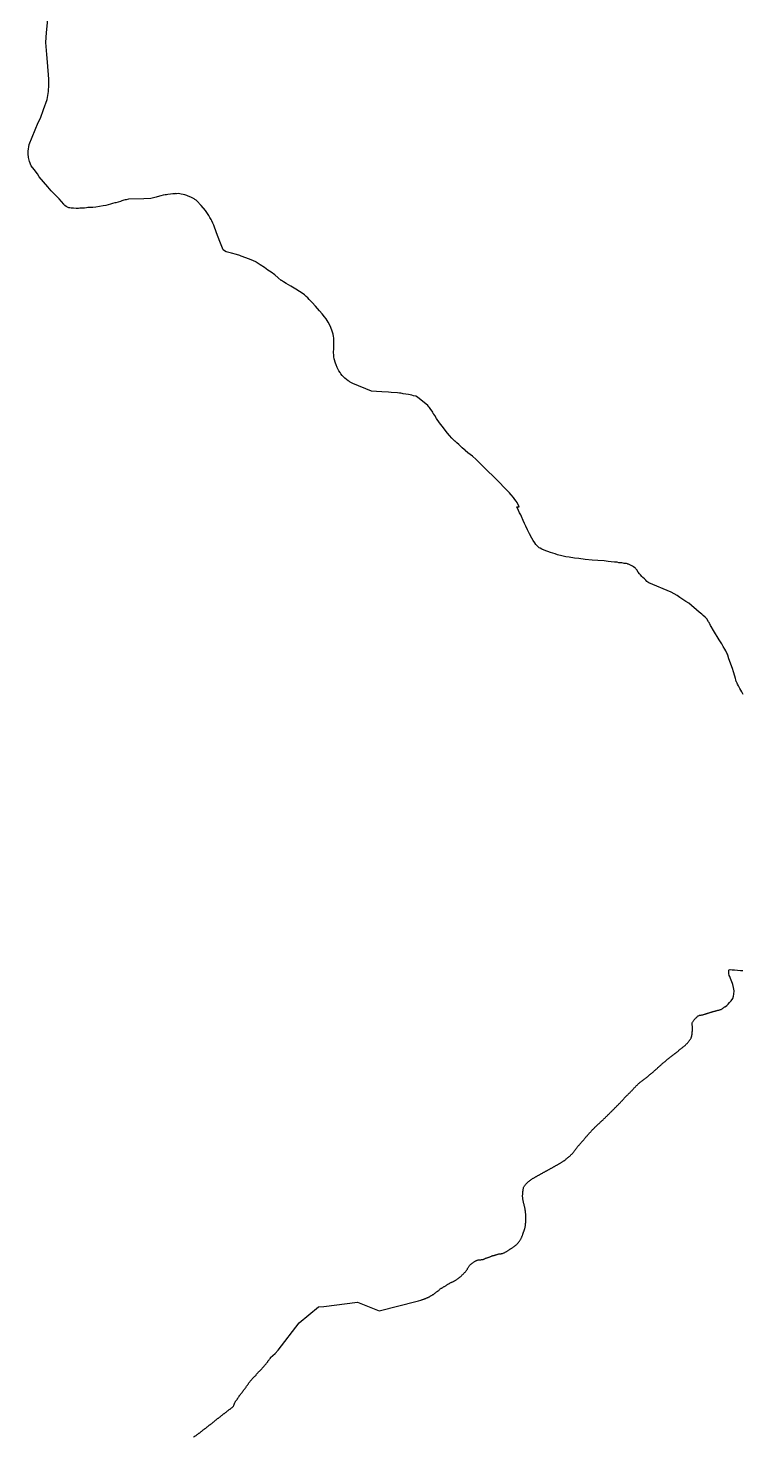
# Model space of a CAD drawing. Header units: inches. Extents: x 141448 to 685535, y 3466439 to 4099221.
# Drawn here: x 188828 to 208925, y 3782327 to 3821939 of the extents above; entities that cross this region are included whole.
import ezdxf

# ---------------------------------------------------------------- set-up
doc = ezdxf.new("R2010")
doc.units = ezdxf.units.IN
doc.header["$MEASUREMENT"] = 0
doc.layers.add('az_county', color=7, linetype='Continuous')

msp = doc.modelspace()

# ---------------------------------------------------------------- linework, layer by layer
at = {"layer": 'az_county'}
for points in [[(208938.515625, 3803198), (208894.515625, 3803276.75), (208865.71875, 3803327.25), (208840.015625, 3803374.5), (208803.21875, 3803449.75), (208771.921875, 3803492.75), (208761.515625, 3803521.75), (208744.015625, 3803557.75), (208741.625, 3803567.25), (208729.515625, 3803616.75), (208720.625, 3803654.25), (208697.015625, 3803720.25), (208660.921875, 3803837.75), (208631.125, 3803935), (208533.421875, 3804202.75), (208506.515625, 3804305.25), (208492.515625, 3804333.25), (208478.515625, 3804366.5), (208451.921875, 3804427.75), (208423.71875, 3804477.25), (208371.71875, 3804554.25), (208331.8125, 3804623.5), (208262.515625, 3804741.25), (208103.625, 3805004.75), (208030.515625, 3805117.25), (208017.015625, 3805140.75), (207993.625, 3805187.75), (207988.421875, 3805199), (207976.8125, 3805224.75), (207962.015625, 3805245.75), (207911.421875, 3805330.25), (207884.515625, 3805355.75), (207863.71875, 3805377.75), (207814.015625, 3805421.75), (207769.8125, 3805463), (207699.625, 3805519), (207404.421875, 3805767.75), (207323.8125, 3805821.25), (207240.109375, 3805873.25), (207184.90625, 3805911.75), (207154.203125, 3805931.25), (207074.796875, 3805982.25), (206911.703125, 3806083), (206286.5, 3806345.75), (206255.203125, 3806363.25), (206229.90625, 3806381.25), (206195.90625, 3806416.25), (206157.109375, 3806452.5), (206113.40625, 3806492), (206084.203125, 3806522.75), (206046.796875, 3806566.25), (206019.296875, 3806595.75), (205986.203125, 3806642.25), (205949.203125, 3806704.25), (205918.796875, 3806735.5), (205904.5, 3806751.75), (205890, 3806761.75), (205849.296875, 3806793.25), (205820.40625, 3806812.25), (205748.5, 3806847), (205706.40625, 3806870.75), (205694.90625, 3806871.25), (205680.90625, 3806876), (205649.890625, 3806882.75), (205622.484375, 3806886), (205591.984375, 3806889.75), (205561.484375, 3806897), (205525.1875, 3806903.5), (205436.78125, 3806907.25), (205388.28125, 3806920), (205315.1875, 3806927.75), (205219.484375, 3806936.25), (205134.890625, 3806945.25), (205025.890625, 3806956.5), (204844.28125, 3806969.25), (204690.1875, 3806981.25), (204489.1875, 3806999.25), (204315.09375, 3807022.25), (204190.28125, 3807035.5), (204040.078125, 3807059.25), (203947.375, 3807076), (203838.375, 3807101.75), (203714.46875, 3807130.75), (203646.671875, 3807153.75), (203513.375, 3807196.5), (203337.265625, 3807261.75), (203269.46875, 3807290.25), (203224.265625, 3807314.25), (203194.078125, 3807329.75), (203171.46875, 3807351), (203129.46875, 3807388.25), (203104.578125, 3807418), (203075.078125, 3807463.75), (203032.078125, 3807534), (202989.671875, 3807599.25), (202928.265625, 3807719.25), (202871.078125, 3807833), (202827.578125, 3807932.25), (202788.46875, 3808013.25), (202751.875, 3808094.25), (202704.96875, 3808206), (202682.765625, 3808250), (202646.875, 3808307), (202614.171875, 3808373.75), (202565.375, 3808481.25), (202638.375, 3808478.75), (202613.765625, 3808528.25), (202580.46875, 3808588.25), (202575.578125, 3808597.25), (202550.46875, 3808636), (202517.078125, 3808681.75), (202474.875, 3808740.25), (202407.578125, 3808818.75), (202399.96875, 3808828), (202362.265625, 3808873.75), (202206.953125, 3809028.75), (202093.453125, 3809151.25), (201905.453125, 3809336.75), (201752.453125, 3809484.25), (201568.0625, 3809665.75), (201422.75, 3809806.75), (201322.953125, 3809901.25), (201195.453125, 3810002), (201113.453125, 3810067), (201113.859375, 3810078.25), (201088.953125, 3810093.5), (201035.25, 3810141.5), (200990.359375, 3810181), (200935.453125, 3810228.5), (200879.953125, 3810280.5), (200847.75, 3810315.5), (200838.25, 3810321.75), (200826.359375, 3810329.75), (200796.859375, 3810357), (200776.15625, 3810376.25), (200740.953125, 3810414.5), (200679.546875, 3810485), (200621.140625, 3810553.5), (200586.84375, 3810598), (200504.640625, 3810702), (200435.4375, 3810792.25), (200396.34375, 3810839.5), (200308.84375, 3810963.5), (200261.234375, 3811044), (200234.546875, 3811081.75), (200221.4375, 3811105), (200203.9375, 3811141.5), (200135.046875, 3811241.5), (200115.546875, 3811274.5), (200097.34375, 3811294.25), (200064.4375, 3811328.5), (199779.140625, 3811564.5), (199727.546875, 3811586.5), (199662.234375, 3811603), (199618.84375, 3811617.5), (199519.34375, 3811634), (199373.84375, 3811659.75), (199341.734375, 3811667), (199310.21875, 3811672.5), (199273.71875, 3811676), (199214.125, 3811682.25), (199040.21875, 3811698.5), (198959.03125, 3811699), (198777.625, 3811711), (198621.125, 3811720.5), (198482.421875, 3811733), (197956.015625, 3811950), (197921.703125, 3811964.5), (197887.109375, 3811984.5), (197859.8125, 3812004), (197828.703125, 3812021.75), (197780.015625, 3812059), (197730.3125, 3812099.5), (197724.703125, 3812104.5), (197697.90625, 3812130.5), (197661.015625, 3812172.5), (197622.015625, 3812221), (197600.109375, 3812256), (197563.609375, 3812307.5), (197536.90625, 3812360), (197515.109375, 3812396.25), (197491.703125, 3812471.75), (197473.90625, 3812517), (197429.609375, 3812638), (197421.90625, 3812692.75), (197420.015625, 3812756.5), (197417.609375, 3812805), (197420.3125, 3812940.5), (197420.703125, 3813016.5), (197426.203125, 3813176), (197427.203125, 3813204), (197424.015625, 3813234.5), (197419.109375, 3813264.75), (197405.3125, 3813335), (197379.015625, 3813415), (197336.703125, 3813524), (197300.8125, 3813607.5), (197266.703125, 3813675), (197208.3125, 3813761.5), (197160.109375, 3813825), (197093.109375, 3813910.75), (197020.609375, 3813994.25), (196905.3125, 3814125), (196817.015625, 3814220.5), (196786.3125, 3814253.75), (196733.609375, 3814313.25), (196691.3125, 3814357.5), (196649.40625, 3814395.5), (196595.703125, 3814444), (196529.109375, 3814489.75), (196459.40625, 3814536.5), (196359.203125, 3814598.25), (196211.09375, 3814684.5), (196083.890625, 3814758), (196006.296875, 3814804.25), (195949.796875, 3814841.25), (195944.890625, 3814844.5), (195859.390625, 3814921.75), (195761.6875, 3815002.5), (195658.296875, 3815075.5), (195570.09375, 3815134), (195474.09375, 3815209.5), (195355.59375, 3815287.5), (195241.09375, 3815359), (195229.796875, 3815366.25), (195097.09375, 3815425.5), (194947.390625, 3815485.5), (194816.671875, 3815530.5), (194784.28125, 3815544.5), (194690.28125, 3815577.25), (194542.671875, 3815614), (194395.28125, 3815654), (194345.984375, 3815674), (194312.484375, 3815707.75), (194291.671875, 3815755.5), (194235.171875, 3815890.5), (194153.078125, 3816109), (194067.375, 3816343.25), (194046.375, 3816401.5), (194017.875, 3816456.5), (193990.875, 3816519.5), (193974.171875, 3816558.5), (193939.671875, 3816616), (193905.78125, 3816672.5), (193873.671875, 3816726.75), (193819.484375, 3816810), (193692.484375, 3816950.25), (193573.984375, 3817081), (193550.28125, 3817100.5), (193519.375, 3817121.75), (193495.484375, 3817135.5), (193461.484375, 3817158), (193401.578125, 3817187.5), (193331.28125, 3817217), (193289.171875, 3817233.75), (193233.078125, 3817250.5), (193189.578125, 3817263.25), (193133.265625, 3817275.75), (193057.359375, 3817286.5), (193013.359375, 3817284.5), (192983.765625, 3817290.5), (192957.765625, 3817282.25), (192921.0625, 3817280.5), (192893.0625, 3817282.25), (192829.765625, 3817271.25), (192758.0625, 3817262.25), (192717.5625, 3817257), (192684.359375, 3817249), (192628.96875, 3817239), (192555.265625, 3817224.5), (192460.15625, 3817197), (192430.5625, 3817189.5), (192277.65625, 3817148.25), (192080.359375, 3817142.5), (191649.546875, 3817130), (191580.546875, 3817112), (191552.84375, 3817107.5), (191519.046875, 3817101), (191493.140625, 3817094.5), (191460.953125, 3817082.25), (191425.640625, 3817067), (191293.046875, 3817031.5), (191264.75, 3817026), (191204.34375, 3817009.25), (191146.140625, 3816987), (191009.84375, 3816950.5), (190938.046875, 3816939.75), (190727.453125, 3816907.25), (190645.34375, 3816897), (190606.75, 3816894.5), (190576.25, 3816893.5), (190545.84375, 3816897), (190510.234375, 3816892.25), (190467.9375, 3816888.25), (190413.9375, 3816880.5), (190347.234375, 3816875), (190282.4375, 3816874), (190242.125, 3816871.5), (190177.328125, 3816870), (190105.4375, 3816873), (190062.828125, 3816876.5), (190033.625, 3816879), (190002.234375, 3816886.75), (189969.4375, 3816891), (189932.828125, 3816907), (189895.53125, 3816921.5), (189858.734375, 3816949), (189833.328125, 3816976.5), (189833.734375, 3816988.5), (189761.734375, 3817061.5), (189696.328125, 3817136.75), (189587.4375, 3817249), (189478.625, 3817361), (189382.625, 3817474), (189260.734375, 3817616.5), (189141.828125, 3817758.75), (189088.828125, 3817838.5), (188994.53125, 3817964.5), (188913.53125, 3818069), (188869.828125, 3818191), (188833.734375, 3818302), (188828.4375, 3818402.5), (188828.734375, 3818485), (188856.03125, 3818667.75), (189106.125, 3819285.5), (189175.03125, 3819408), (189258.734375, 3819650.5), (189360.328125, 3819935), (189403.234375, 3820162.5), (189408.53125, 3820341.75), (189406.4375, 3820503), (189371.53125, 3820987), (189349.25, 3821201.5), (189325.84375, 3821534.75), (189339.84375, 3821814.75), (189383.640625, 3822181.5)], [(193476.8125, 3782320.75), (193489.015625, 3782328.25), (193501.109375, 3782335.75), (193513.109375, 3782343.5), (193525.109375, 3782351), (193536.921875, 3782359), (193548.8125, 3782367), (193560.515625, 3782375), (193572.109375, 3782383.5), (193583.609375, 3782391.5), (193595.109375, 3782400), (193606.421875, 3782408.5), (193617.8125, 3782417.25), (193629.015625, 3782426), (193640.3125, 3782434.75), (193651.515625, 3782443.5), (193662.71875, 3782452.5), (193673.8125, 3782461.25), (193685.015625, 3782470), (193696.21875, 3782479), (193707.421875, 3782487.5), (193718.71875, 3782496.5), (193729.921875, 3782505), (193741.3125, 3782513.75), (193752.609375, 3782522.5), (193764.015625, 3782531), (193775.421875, 3782539.5), (193786.8125, 3782548), (193798.21875, 3782556.5), (193809.609375, 3782565), (193823.015625, 3782575), (193832.3125, 3782582.25), (193843.71875, 3782591), (193855.015625, 3782599.5), (193866.3125, 3782608), (193877.609375, 3782617), (193888.8125, 3782625.5), (193900.015625, 3782634.5), (193911.21875, 3782643), (193922.421875, 3782652), (193933.515625, 3782661), (193944.71875, 3782669.75), (193955.8125, 3782678.5), (193966.921875, 3782687.5), (193978.109375, 3782696.5), (193989.21875, 3782705.5), (194000.3125, 3782714.25), (194011.421875, 3782723), (194022.515625, 3782732), (194033.609375, 3782741), (194044.71875, 3782750), (194055.8125, 3782759), (194066.921875, 3782767.75), (194078.03125, 3782776.75), (194089.125, 3782785.5), (194100.328125, 3782794.5), (194111.4375, 3782803.5), (194122.53125, 3782812.25), (194133.734375, 3782821), (194144.9375, 3782830), (194156.125, 3782838.75), (194167.328125, 3782847.5), (194178.53125, 3782856.5), (194189.734375, 3782865), (194200.9375, 3782874), (194212.125, 3782882.75), (194223.328125, 3782891.5), (194234.625, 3782900.25), (194245.828125, 3782909), (194257.125, 3782917.75), (194268.328125, 3782926.5), (194279.625, 3782935), (194290.828125, 3782944), (194302.125, 3782952.5), (194313.328125, 3782961.5), (194324.625, 3782970), (194335.9375, 3782978.75), (194347.125, 3782987.5), (194358.4375, 3782996.25), (194369.734375, 3783005), (194380.9375, 3783013.5), (194392.234375, 3783022.5), (194403.53125, 3783031), (194414.828125, 3783039.75), (194426.03125, 3783048.5), (194437.328125, 3783057.25), (194448.625, 3783066), (194459.828125, 3783074.5), (194471.125, 3783083.5), (194482.4375, 3783092), (194496.125, 3783102.5), (194504.9375, 3783109.5), (194516.328125, 3783118), (194527.828125, 3783126.5), (194539.328125, 3783135), (194550.625, 3783143.5), (194561.328125, 3783153), (194571.9375, 3783162.5), (194582.328125, 3783172.5), (194592.125, 3783183), (194601.234375, 3783194), (194608.9375, 3783205.5), (194614.4375, 3783218.5), (194618.734375, 3783232.5), (194623.328125, 3783246), (194629.03125, 3783259), (194634.828125, 3783272), (194640.625, 3783285.25), (194646.734375, 3783298), (194653.234375, 3783310.75), (194660.125, 3783323), (194667.734375, 3783335.25), (194675.9375, 3783347), (194684.4375, 3783358.25), (194693.234375, 3783369.5), (194701.9375, 3783381), (194710.4375, 3783392.25), (194718.625, 3783404), (194726.53125, 3783415.75), (194734.328125, 3783427.5), (194741.9375, 3783439.75), (194749.625, 3783451.75), (194757.4375, 3783463.5), (194765.4375, 3783475.5), (194773.828125, 3783487), (194782.328125, 3783498.5), (194791.125, 3783509.5), (194799.9375, 3783521), (194808.625, 3783532), (194817.328125, 3783543.25), (194825.9375, 3783554.5), (194834.625, 3783566), (194843.234375, 3783577.25), (194851.9375, 3783588.5), (194860.625, 3783600), (194869.328125, 3783611), (194877.9375, 3783622.5), (194886.53125, 3783633.75), (194895.234375, 3783645), (194903.828125, 3783656.5), (194912.328125, 3783668), (194920.9375, 3783679.25), (194929.4375, 3783690.5), (194937.828125, 3783702.25), (194946.234375, 3783713.75), (194954.4375, 3783725.5), (194962.625, 3783737), (194970.828125, 3783748.75), (194978.828125, 3783760.5), (194986.9375, 3783772), (194995.125, 3783784), (195003.234375, 3783795.5), (195011.4375, 3783807), (195019.734375, 3783818.75), (195028.125, 3783830.25), (195036.53125, 3783841.75), (195044.828125, 3783853.5), (195053.234375, 3783865), (195061.625, 3783876.5), (195070.125, 3783888), (195078.734375, 3783899.25), (195087.4375, 3783910.5), (195096.328125, 3783921.5), (195105.4375, 3783932.5), (195114.734375, 3783943.5), (195124.328125, 3783954), (195134.328125, 3783964), (195144.53125, 3783974), (195154.828125, 3783983.5), (195165.34375, 3783993.5), (195175.84375, 3784003), (195186.34375, 3784012.75), (195196.640625, 3784022.5), (195206.75, 3784032.5), (195216.546875, 3784043), (195226.046875, 3784053.5), (195235.34375, 3784064.5), (195244.453125, 3784075.25), (195253.546875, 3784086.25), (195262.640625, 3784097.25), (195271.75, 3784108.25), (195280.953125, 3784119), (195290.34375, 3784129.75), (195299.84375, 3784140.25), (195309.546875, 3784150.75), (195319.34375, 3784161), (195329.140625, 3784171.5), (195339.046875, 3784181.75), (195348.84375, 3784192), (195358.84375, 3784202.25), (195368.640625, 3784212.5), (195378.453125, 3784223), (195388.140625, 3784233.25), (195397.84375, 3784243.75), (195407.34375, 3784254.25), (195416.84375, 3784265), (195426.25, 3784275.5), (195435.546875, 3784286.5), (195444.84375, 3784297), (195454.25, 3784308), (195463.453125, 3784318.75), (195472.75, 3784329.5), (195475.953125, 3784333.5), (195481.953125, 3784340.5), (195491.140625, 3784351.25), (195500.34375, 3784362.25), (195509.453125, 3784373), (195518.546875, 3784384), (195527.640625, 3784395), (195536.75, 3784406), (195545.75, 3784417), (195554.640625, 3784428), (195563.640625, 3784439.25), (195572.546875, 3784450.5), (195581.25, 3784461.5), (195589.84375, 3784473), (195598.25, 3784484.5), (195606.453125, 3784496), (195614.640625, 3784507.75), (195622.75, 3784519.5), (195630.84375, 3784531.25), (195639.046875, 3784543), (195647.34375, 3784554.5), (195774.140625, 3784675.25), (195862.84375, 3784760), (196446.859375, 3785535.5), (196995.265625, 3785978.5), (197146.96875, 3785996.75), (198087.375, 3786110.75), (198695.6875, 3785867.5), (198738.796875, 3785878.5), (199729.40625, 3786134.5), (199802.109375, 3786154.25), (199871.90625, 3786173.25), (199888.40625, 3786178), (199902.015625, 3786182), (199915.703125, 3786186.25), (199929.3125, 3786190.5), (199942.8125, 3786195), (199956.3125, 3786199.5), (199969.703125, 3786204.5), (199983.109375, 3786209), (199996.203125, 3786214.5), (200009.015625, 3786221), (200022.109375, 3786226.5), (200035.40625, 3786232), (200048.515625, 3786237.25), (200061.609375, 3786243), (200074.8125, 3786248.5), (200087.703125, 3786254.5), (200100.40625, 3786260.5), (200112.8125, 3786268), (200124.703125, 3786275.5), (200136.609375, 3786283.5), (200148.609375, 3786291.25), (200161.203125, 3786297.75), (200173.90625, 3786304.25), (200186.3125, 3786311.5), (200198.515625, 3786318.5), (200210.609375, 3786326.25), (200222.3125, 3786334.25), (200233.8125, 3786342.75), (200245.109375, 3786351.5), (200256.40625, 3786360), (200267.90625, 3786368.5), (200279.40625, 3786377), (200290.8125, 3786385.5), (200302.3125, 3786393.75), (200313.8125, 3786402.25), (200325.3125, 3786410.5), (200337.015625, 3786419), (200348.8125, 3786427), (200357.609375, 3786433), (200372.203125, 3786444.5), (200382.703125, 3786452), (200394.90625, 3786466.5), (200406.40625, 3786477), (200418.40625, 3786487), (200431.3125, 3786495.75), (200444.40625, 3786504), (200457.8125, 3786512.25), (200471.3125, 3786520.25), (200484.90625, 3786528), (200498.609375, 3786535.5), (200512.3125, 3786543.25), (200525.90625, 3786551), (200539.515625, 3786559), (200552.90625, 3786567), (200566.203125, 3786575.25), (200579.3125, 3786583.75), (200592.40625, 3786592.25), (200605.515625, 3786601), (200618.609375, 3786609.5), (200631.90625, 3786617.75), (200645.21875, 3786626), (200658.71875, 3786634), (200672.328125, 3786641.5), (200686.03125, 3786649), (200699.921875, 3786656.5), (200713.828125, 3786663.5), (200727.71875, 3786670.75), (200741.828125, 3786677.5), (200756.21875, 3786683.75), (200770.71875, 3786689.75), (200785.125, 3786695.75), (200799.328125, 3786702.5), (200813.125, 3786709.75), (200826.71875, 3786717.5), (200840.125, 3786725.5), (200853.53125, 3786733.75), (200866.71875, 3786742), (200879.828125, 3786751), (200892.71875, 3786759.75), (200905.421875, 3786768.75), (200918.03125, 3786778), (200930.625, 3786787.5), (200943.125, 3786797), (200955.421875, 3786806.5), (200967.625, 3786816.5), (200979.625, 3786826.5), (200991.421875, 3786836.75), (201003.03125, 3786847.5), (201014.421875, 3786858), (201025.828125, 3786868.75), (201037.125, 3786879.5), (201048.421875, 3786890.5), (201059.421875, 3786901.5), (201070.421875, 3786913), (201081.328125, 3786924), (201092.03125, 3786935.5), (201102.53125, 3786947.25), (201112.921875, 3786959), (201123.03125, 3786970.75), (201132.921875, 3786982.75), (201142.421875, 3786995.25), (201151.625, 3787007.75), (201160.625, 3787020.5), (201169.421875, 3787033.5), (201178.125, 3787046.5), (201186.71875, 3787060), (201195.328125, 3787073), (201203.921875, 3787086), (201212.53125, 3787099.25), (201220.328125, 3787113), (201227.71875, 3787127), (201235.53125, 3787140.5), (201244.921875, 3787152.75), (201255.828125, 3787163.5), (201267.625, 3787174), (201280.125, 3787183.5), (201292.71875, 3787193), (201305.125, 3787202.75), (201317.21875, 3787212.75), (201329.328125, 3787222.75), (201341.53125, 3787232.5), (201354.03125, 3787242), (201366.921875, 3787250.5), (201380.328125, 3787259), (201393.921875, 3787266.5), (201407.921875, 3787273.75), (201422.03125, 3787280.5), (201436.421875, 3787286.75), (201451.125, 3787292.25), (201466.125, 3787297), (201481.328125, 3787300), (201496.71875, 3787302.5), (201512.328125, 3787304.5), (201527.921875, 3787306), (201543.53125, 3787308), (201559.21875, 3787309), (201575.03125, 3787309.5), (201590.828125, 3787310), (201606.328125, 3787311.5), (201621.53125, 3787314.5), (201636.03125, 3787319.75), (201650.125, 3787326.5), (201664.03125, 3787334), (201677.921875, 3787341.5), (201692.21875, 3787348), (201706.921875, 3787353.5), (201721.921875, 3787358), (201737.03125, 3787362), (201752.125, 3787366), (201767.125, 3787370.75), (201781.828125, 3787376), (201796.328125, 3787382), (201810.53125, 3787388.5), (201824.828125, 3787395), (201839.125, 3787401.5), (201853.53125, 3787407.5), (201868.21875, 3787412.75), (201883.03125, 3787417.5), (201897.921875, 3787422.25), (201913.03125, 3787426.5), (201928.03125, 3787431), (201943.125, 3787435.25), (201958.21875, 3787439.5), (201973.328125, 3787443.75), (201988.328125, 3787448), (202003.21875, 3787453), (202018.140625, 3787458), (202033.046875, 3787463), (202040.546875, 3787465.25), (202047.9375, 3787467.5), (202063.140625, 3787471), (202078.640625, 3787473.25), (202094.34375, 3787474.5), (202110.140625, 3787475), (202125.84375, 3787476.25), (202141.234375, 3787478.5), (202156.234375, 3787482.25), (202171.046875, 3787487), (202185.734375, 3787492.75), (202200.140625, 3787499), (202214.4375, 3787505.5), (202228.546875, 3787512.5), (202242.546875, 3787519.5), (202256.4375, 3787526.75), (202270.234375, 3787534), (202283.84375, 3787542), (202297.4375, 3787549.75), (202310.84375, 3787557.75), (202324.140625, 3787566), (202337.234375, 3787574.5), (202350.34375, 3787583), (202363.4375, 3787591.75), (202376.34375, 3787600.5), (202389.34375, 3787609.5), (202402.140625, 3787618.25), (202412.4375, 3787625.5), (202427.734375, 3787636.5), (202440.4375, 3787645.5), (202453.140625, 3787654.5), (202465.84375, 3787664), (202473.84375, 3787669.75), (202478.4375, 3787673.25), (202491.046875, 3787682.5), (202503.734375, 3787691.75), (202516.546875, 3787701), (202529.140625, 3787710.5), (202541.640625, 3787720), (202553.9375, 3787729.75), (202565.9375, 3787740), (202577.4375, 3787750.25), (202588.546875, 3787761), (202599.234375, 3787772.5), (202609.546875, 3787784), (202619.546875, 3787796.25), (202629.234375, 3787808.5), (202638.640625, 3787821.25), (202647.84375, 3787834), (202656.640625, 3787847), (202665.140625, 3787860.5), (202673.34375, 3787873.75), (202681.234375, 3787887), (202688.734375, 3787900.75), (202695.640625, 3787914.75), (202702.140625, 3787929), (202708.140625, 3787943.5), (202713.9375, 3787958), (202719.4375, 3787973), (202724.84375, 3787987.5), (202730.140625, 3788002.5), (202735.4375, 3788017), (202740.734375, 3788032), (202746.140625, 3788046.5), (202751.4375, 3788061.5), (202756.734375, 3788076), (202761.9375, 3788091), (202767.140625, 3788105.75), (202772.234375, 3788120.5), (202777.234375, 3788135.5), (202782.140625, 3788150.25), (202786.84375, 3788165.25), (202791.4375, 3788180), (202795.84375, 3788195), (202800.046875, 3788210.25), (202803.9375, 3788225.25), (202807.546875, 3788240.5), (202810.4375, 3788256), (202812.640625, 3788271.25), (202814.4375, 3788287), (202815.84375, 3788302.5), (202816.9375, 3788318.25), (202817.84375, 3788334), (202818.734375, 3788349.5), (202819.640625, 3788365), (202820.34375, 3788380.75), (202820.9375, 3788396.5), (202821.4375, 3788412), (202821.84375, 3788427.75), (202822.140625, 3788443.5), (202822.34375, 3788459), (202822.4375, 3788474.75), (202822.4375, 3788490.5), (202822.34375, 3788506), (202822.234375, 3788521.5), (202822.046875, 3788537.5), (202821.640625, 3788553), (202821.046875, 3788568.75), (202820.234375, 3788584.5), (202819.234375, 3788600), (202818.046875, 3788615.5), (202816.640625, 3788631.25), (202815.046875, 3788646.5), (202813.234375, 3788662.25), (202811.234375, 3788677.75), (202809.046875, 3788693.25), (202806.640625, 3788708.75), (202804.140625, 3788724), (202801.4375, 3788739.5), (202798.4375, 3788755), (202795.4375, 3788770.5), (202792.046875, 3788785.5), (202788.4375, 3788801), (202784.734375, 3788816), (202780.84375, 3788831.25), (202776.84375, 3788846.5), (202772.84375, 3788861.5), (202768.734375, 3788876.5), (202764.84375, 3788892), (202760.9375, 3788907), (202757.34375, 3788922.25), (202753.84375, 3788937.5), (202750.640625, 3788952.75), (202747.640625, 3788968), (202744.84375, 3788983.5), (202742.234375, 3788999), (202739.9375, 3789014.5), (202737.9375, 3789030), (202736.34375, 3789045.5), (202734.9375, 3789061), (202734.046875, 3789076.75), (202733.546875, 3789092.5), (202733.4375, 3789108), (202733.640625, 3789123.75), (202734.234375, 3789139.5), (202734.9375, 3789155), (202735.9375, 3789170.75), (202737.234375, 3789186.5), (202738.640625, 3789202), (202740.4375, 3789217.5), (202742.234375, 3789233), (202744.34375, 3789248.5), (202746.4375, 3789264), (202748.734375, 3789279.5), (202749.84375, 3789287), (202750.9375, 3789295), (202753.046875, 3789311), (202755.734375, 3789326.5), (202759.84375, 3789341.5), (202766.140625, 3789355.5), (202774.140625, 3789368.75), (202783.140625, 3789381.5), (202792.9375, 3789394), (202803.140625, 3789406), (202813.34375, 3789418.25), (202823.34375, 3789430), (202833.734375, 3789442), (202844.4375, 3789453.25), (202855.234375, 3789464.5), (202866.046875, 3789476.25), (202889.34375, 3789495.25), (202901.4375, 3789505.5), (202913.4375, 3789515.5), (202925.4375, 3789525.5), (202937.546875, 3789535.5), (202949.9375, 3789545), (202962.34375, 3789554.5), (202975.046875, 3789563.5), (202987.9375, 3789572.25), (203001.140625, 3789580.75), (203014.34375, 3789589), (203027.734375, 3789597), (203041.234375, 3789605), (203054.84375, 3789613), (203068.4375, 3789620.75), (203082.046875, 3789628.5), (203095.734375, 3789636), (203109.4375, 3789643.75), (203123.046875, 3789651.5), (203136.640625, 3789659), (203150.359375, 3789667), (203163.953125, 3789674.5), (203177.65625, 3789682.25), (203191.25, 3789690), (203204.953125, 3789697.5), (203218.65625, 3789705), (203232.359375, 3789712.5), (203246.0625, 3789720.25), (203259.75, 3789727.75), (203273.453125, 3789735.5), (203287.15625, 3789743), (203300.859375, 3789750.5), (203314.5625, 3789758), (203328.25, 3789765.5), (203341.953125, 3789773), (203355.65625, 3789780.5), (203369.359375, 3789788.25), (203383.0625, 3789795.75), (203396.75, 3789803.5), (203410.453125, 3789811), (203424.15625, 3789818.5), (203437.953125, 3789826), (203451.65625, 3789833.5), (203465.359375, 3789841), (203479.0625, 3789848.5), (203492.859375, 3789856), (203506.5625, 3789863.5), (203520.25, 3789871), (203533.953125, 3789878.5), (203547.65625, 3789886), (203561.359375, 3789893.75), (203574.953125, 3789901.5), (203588.5625, 3789909.25), (203602.15625, 3789917), (203615.75, 3789924.75), (203629.453125, 3789932.5), (203643.0625, 3789940), (203656.75, 3789948), (203670.359375, 3789955.5), (203684.0625, 3789963.25), (203697.65625, 3789971), (203714.359375, 3789980.25), (203724.953125, 3789986.5), (203738.5625, 3789994), (203752.15625, 3790002), (203765.75, 3790009.75), (203779.25, 3790017.5), (203792.65625, 3790025.5), (203806.15625, 3790033.75), (203819.453125, 3790042), (203832.75, 3790050), (203846.0625, 3790058.5), (203859.15625, 3790066.75), (203872.359375, 3790075.25), (203885.25, 3790084), (203898.15625, 3790092.75), (203910.859375, 3790102), (203923.453125, 3790111.25), (203935.859375, 3790120.75), (203948.25, 3790130.5), (203960.453125, 3790140), (203972.65625, 3790150), (203984.75, 3790160), (203996.859375, 3790170), (204008.859375, 3790180), (204020.859375, 3790190), (204032.859375, 3790200.25), (204044.859375, 3790210.25), (204056.75, 3790220.5), (204068.359375, 3790231), (204079.65625, 3790241.5), (204090.859375, 3790252.5), (204101.859375, 3790263.75), (204112.953125, 3790275), (204124.0625, 3790286), (204135.25, 3790297), (204146.359375, 3790308), (204157.0625, 3790319.5), (204167.25, 3790331.25), (204176.953125, 3790343.5), (204186.25, 3790356), (204195.453125, 3790368.75), (204204.453125, 3790381.5), (204213.359375, 3790394.5), (204222.15625, 3790407.5), (204231.0625, 3790420.5), (204239.953125, 3790433.25), (204249.0625, 3790446), (204258.25, 3790458.5), (204267.75, 3790471), (204277.453125, 3790483.5), (204287.359375, 3790495.5), (204297.453125, 3790507.5), (204307.5625, 3790519.25), (204317.75, 3790531), (204328.15625, 3790543), (204338.5625, 3790554.5), (204348.953125, 3790566.25), (204359.453125, 3790578), (204369.953125, 3790589.5), (204380.453125, 3790601), (204390.859375, 3790612.75), (204401.359375, 3790624.5), (204411.65625, 3790636.25), (204422.0625, 3790648), (204432.25, 3790659.75), (204442.46875, 3790671.5), (204452.578125, 3790683.5), (204462.671875, 3790695.5), (204472.765625, 3790707.5), (204482.765625, 3790719.5), (204492.875, 3790731.5), (204502.875, 3790743.5), (204512.96875, 3790755.5), (204523.078125, 3790767.5), (204533.171875, 3790779.5), (204543.375, 3790791.25), (204553.671875, 3790803), (204563.96875, 3790815), (204576.875, 3790829.5), (204584.765625, 3790838.5), (204595.171875, 3790850), (204605.578125, 3790861.5), (204616.078125, 3790873.25), (204626.578125, 3790885), (204637.171875, 3790896.5), (204647.765625, 3790908), (204658.46875, 3790919.5), (204669.171875, 3790930.75), (204679.96875, 3790942.25), (204690.765625, 3790953.5), (204701.578125, 3790965), (204712.46875, 3790976), (204723.375, 3790987.5), (204734.375, 3790998.5), (204745.375, 3791009.5), (204756.375, 3791020.75), (204767.46875, 3791031.75), (204778.671875, 3791042.75), (204789.875, 3791053.5), (204801.078125, 3791064.5), (204812.46875, 3791075.25), (204823.765625, 3791086), (204835.171875, 3791096.75), (204846.671875, 3791107.5), (204858.078125, 3791118), (204869.578125, 3791128.75), (204881.171875, 3791139.25), (204892.671875, 3791150), (204904.171875, 3791160.5), (204915.765625, 3791171), (204927.265625, 3791181.5), (204938.875, 3791192), (204950.375, 3791202.75), (204961.875, 3791213.5), (204973.375, 3791224), (204984.765625, 3791234.75), (204996.171875, 3791245.5), (205007.578125, 3791256), (205018.96875, 3791267), (205030.265625, 3791277.75), (205041.46875, 3791288.5), (205052.765625, 3791299.5), (205063.96875, 3791310.5), (205075.078125, 3791321.5), (205086.265625, 3791332.5), (205097.375, 3791343.5), (205108.46875, 3791354.5), (205119.578125, 3791365.5), (205130.671875, 3791376.5), (205141.765625, 3791387.5), (205152.765625, 3791398.5), (205163.875, 3791409.75), (205174.96875, 3791421), (205185.96875, 3791432), (205196.96875, 3791443), (205208.078125, 3791454), (205219.171875, 3791465), (205230.171875, 3791476), (205241.265625, 3791487.25), (205252.375, 3791498.25), (205263.46875, 3791509.5), (205274.578125, 3791520.5), (205285.671875, 3791531.5), (205296.671875, 3791542.5), (205307.765625, 3791553.5), (205318.875, 3791564.5), (205329.96875, 3791575.5), (205341.078125, 3791586.5), (205352.171875, 3791597.75), (205363.171875, 3791609), (205373.375, 3791620), (205385.265625, 3791631), (205396.375, 3791642), (205407.375, 3791653.25), (205418.375, 3791664.5), (205429.265625, 3791675.5), (205440.265625, 3791686.5), (205451.171875, 3791698), (205462.171875, 3791709), (205473.078125, 3791720.25), (205483.96875, 3791731.5), (205494.765625, 3791743), (205505.46875, 3791754.25), (205515.96875, 3791765.75), (205526.578125, 3791777.5), (205536.96875, 3791789), (205547.46875, 3791800.75), (205557.765625, 3791812.5), (205568.171875, 3791824), (205578.671875, 3791836), (205589.078125, 3791847.5), (205599.578125, 3791859), (205610.265625, 3791870.5), (205620.96875, 3791882), (205631.765625, 3791893.25), (205642.671875, 3791904.5), (205653.671875, 3791915.5), (205664.78125, 3791926.5), (205675.984375, 3791937.5), (205687.09375, 3791948.5), (205698.390625, 3791959.5), (205709.59375, 3791970.5), (205720.890625, 3791981.25), (205732.09375, 3791992), (205743.28125, 3792003), (205754.390625, 3792014), (205765.484375, 3792025), (205776.59375, 3792036.25), (205787.484375, 3792047.5), (205798.390625, 3792058.5), (205809.1875, 3792070), (205819.984375, 3792081.5), (205830.59375, 3792092.75), (205841.28125, 3792104.25), (205851.984375, 3792115.75), (205862.59375, 3792127.25), (205873.28125, 3792138.5), (205883.984375, 3792150), (205894.6875, 3792161.5), (205905.484375, 3792173), (205916.28125, 3792184), (205927.28125, 3792195.5), (205938.28125, 3792206.5), (205949.390625, 3792217.5), (205960.59375, 3792228.5), (205971.890625, 3792239.5), (205983.28125, 3792250), (205994.890625, 3792260.5), (206006.59375, 3792271), (206018.484375, 3792281), (206030.484375, 3792291), (206042.6875, 3792301), (206054.984375, 3792310.5), (206067.1875, 3792320.5), (206079.59375, 3792330), (206091.984375, 3792339.5), (206104.390625, 3792349), (206116.78125, 3792358.5), (206129.28125, 3792368), (206141.6875, 3792377.5), (206147.984375, 3792382.25), (206154.1875, 3792387), (206166.6875, 3792396.5), (206179.09375, 3792406), (206191.484375, 3792415.5), (206203.984375, 3792425), (206216.28125, 3792434.5), (206228.59375, 3792444.25), (206240.890625, 3792454), (206253.09375, 3792463.75), (206265.28125, 3792473.5), (206277.484375, 3792483.5), (206289.59375, 3792493.5), (206301.6875, 3792503.25), (206313.78125, 3792513.25), (206325.78125, 3792523.25), (206337.78125, 3792533.25), (206349.78125, 3792543.5), (206361.6875, 3792553.5), (206373.59375, 3792563.5), (206385.484375, 3792574), (206397.390625, 3792584), (206409.1875, 3792594.25), (206420.984375, 3792604.5), (206432.78125, 3792615), (206444.484375, 3792625.25), (206456.1875, 3792635.5), (206467.890625, 3792646), (206479.59375, 3792656.5), (206491.1875, 3792667), (206502.890625, 3792677.5), (206514.484375, 3792688), (206526.09375, 3792698.5), (206537.78125, 3792708.75), (206549.390625, 3792719.25), (206560.984375, 3792729.75), (206572.59375, 3792740.25), (206584.28125, 3792750.75), (206595.890625, 3792761.25), (206607.59375, 3792771.5), (206619.1875, 3792782), (206630.890625, 3792792.5), (206642.59375, 3792803), (206654.390625, 3792813.25), (206666.09375, 3792823.5), (206677.890625, 3792834), (206689.6875, 3792844), (206701.59375, 3792854.25), (206713.484375, 3792864.5), (206725.484375, 3792874.5), (206737.484375, 3792884.5), (206749.484375, 3792894.5), (206761.59375, 3792904.5), (206773.6875, 3792914.5), (206785.890625, 3792924.25), (206797.984375, 3792934), (206810.1875, 3792944), (206822.390625, 3792953.75), (206834.6875, 3792963.5), (206846.890625, 3792973.25), (206859.09375, 3792983), (206871.390625, 3792992.75), (206883.59375, 3793002.5), (206895.890625, 3793012.25), (206908.109375, 3793022), (206920.40625, 3793031.75), (206932.703125, 3793041.5), (206945, 3793051), (206957.40625, 3793060.5), (206969.796875, 3793070.25), (206982.109375, 3793080), (206994.5, 3793089.5), (207006.90625, 3793099), (207019.296875, 3793108.5), (207027, 3793114.5), (207031.703125, 3793118), (207044, 3793127.75), (207056.296875, 3793137.5), (207068.609375, 3793147), (207080.90625, 3793157), (207093.109375, 3793166.5), (207105.40625, 3793176.5), (207117.5, 3793186.25), (207129.796875, 3793196), (207142, 3793205.75), (207154.203125, 3793215.5), (207166.5, 3793225.5), (207178.703125, 3793235), (207191, 3793245), (207203.109375, 3793254.75), (207215.296875, 3793264.5), (207227.5, 3793274.5), (207239.609375, 3793284.5), (207251.703125, 3793294.5), (207263.703125, 3793304.5), (207275.609375, 3793314.5), (207287.5, 3793324.75), (207299.40625, 3793335), (207311.109375, 3793345.25), (207322.796875, 3793355.5), (207334.40625, 3793366), (207345.609375, 3793377), (207356.40625, 3793388.25), (207366.90625, 3793400), (207377, 3793412), (207386.796875, 3793424.25), (207396.40625, 3793436.5), (207405.90625, 3793449), (207415.296875, 3793461.5), (207424.703125, 3793474.25), (207434.109375, 3793487), (207443.203125, 3793500), (207452, 3793513), (207460.203125, 3793526.5), (207467.796875, 3793540), (207474.609375, 3793554), (207480.296875, 3793568), (207485, 3793583), (207488.609375, 3793598.25), (207491.609375, 3793613.75), (207494, 3793629.5), (207496.109375, 3793645), (207498, 3793660.75), (207499.796875, 3793676.25), (207501.5, 3793692), (207503, 3793707.5), (207504.296875, 3793723), (207505.5, 3793738.5), (207506.5, 3793754.5), (207507.296875, 3793770), (207507.90625, 3793785.5), (207508.40625, 3793801.25), (207508.796875, 3793817), (207508.796875, 3793832.5), (207508.109375, 3793848.5), (207507, 3793864), (207505.609375, 3793879.75), (207504.109375, 3793895.5), (207502.796875, 3793911), (207501.796875, 3793926.75), (207501.40625, 3793942.25), (207502.40625, 3793957.5), (207504.5, 3793973), (207510.609375, 3793987.5), (207518.40625, 3794001.5), (207526.796875, 3794014.5), (207535.90625, 3794027.5), (207545.5, 3794040), (207555.5, 3794052), (207565.796875, 3794064), (207576.203125, 3794075.5), (207587, 3794087), (207598, 3794098), (207609.203125, 3794109), (207620.5, 3794119.75), (207631.796875, 3794130.5), (207643, 3794141.5), (207654.296875, 3794152.5), (207666.40625, 3794162.25), (207679.796875, 3794170.5), (207694.109375, 3794177.5), (207709, 3794182), (207724.296875, 3794184.75), (207739.796875, 3794186.75), (207755.5, 3794188.5), (207771.109375, 3794190.25), (207786.5, 3794193), (207801.703125, 3794196.5), (207816.796875, 3794200.5), (207831.796875, 3794205), (207846.796875, 3794209.5), (207861.703125, 3794214), (207876.703125, 3794219), (207891.609375, 3794223.5), (207906.5, 3794228.5), (207921.40625, 3794233.25), (207936.296875, 3794238), (207951.296875, 3794242.75), (207966.203125, 3794247.5), (207981.203125, 3794252), (207996.203125, 3794256.5), (208011.109375, 3794261), (208026.109375, 3794265.75), (208041, 3794270.5), (208056, 3794275), (208071, 3794279.5), (208086, 3794284), (208101.015625, 3794288.5), (208116.015625, 3794293), (208131.015625, 3794297.5), (208146.015625, 3794301.75), (208161.125, 3794306), (208176.421875, 3794310), (208191.71875, 3794313.5), (208207.015625, 3794317.25), (208222.421875, 3794321), (208237.625, 3794325), (208252.8125, 3794328.75), (208267.921875, 3794333), (208282.8125, 3794337.75), (208297.421875, 3794342.75), (208311.8125, 3794348.5), (208325.921875, 3794355), (208339.625, 3794362.25), (208352.71875, 3794370.5), (208365.8125, 3794379.5), (208378.421875, 3794389), (208390.8125, 3794399), (208402.921875, 3794409), (208411.421875, 3794416), (208428.3125, 3794415.5), (208440.921875, 3794427), (208475.125, 3794453.5), (208512.71875, 3794496.25), (208546.515625, 3794536.5), (208597.8125, 3794587.25), (208640.921875, 3794657.75), (208660.625, 3794721.5), (208673.421875, 3794775), (208678.015625, 3794868.5), (208665.015625, 3794965.5), (208647.921875, 3795047), (208635.8125, 3795079.75), (208616.625, 3795121), (208576.625, 3795213.75), (208558.421875, 3795271), (208544.421875, 3795302), (208533.421875, 3795354), (208529.125, 3795382.5), (208527.21875, 3795403.75), (208531.3125, 3795449.5), (208545.015625, 3795462), (208572.515625, 3795465.75), (208628.015625, 3795461.5), (208686.625, 3795460.5), (208777.8125, 3795447.5), (208861.3125, 3795443.25), (208925.921875, 3795436.25)]]:
    msp.add_lwpolyline(points, dxfattribs=at)

doc.saveas('drawing.dxf')
